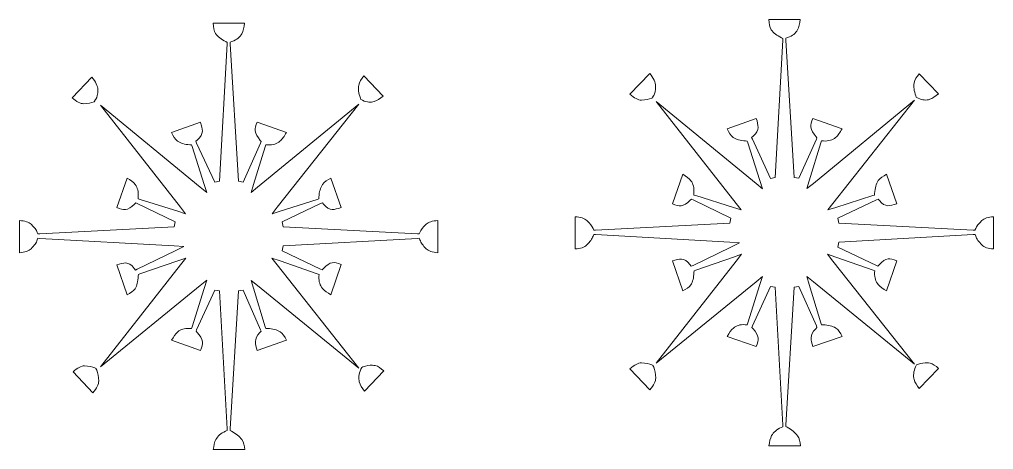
# Model space of a CAD drawing. Header units: centimetres. Extents: x -9.5 to 8.2, y 10.4 to 13.5.
# Drawn here: x -9.05 to -3.95, y 10.82 to 13.08 of the extents above; entities that cross this region are included whole.
import ezdxf

# ---------------------------------------------------------------- set-up
doc = ezdxf.new("R2010")
doc.units = ezdxf.units.CM
doc.header["$MEASUREMENT"] = 0
doc.layers.add('Layer 1', color=7, linetype='Continuous')

msp = doc.modelspace()

# ---------------------------------------------------------------- linework, layer by layer
at = {"layer": 'Layer 1', "color": 46, "lineweight": 5}
for points, knots in [([(-8.03176, 13.05649), (-8.03176, 13.05649), (-7.86804, 13.05649), (-7.86804, 13.05649), (-7.86804, 13.05649), (-7.8711, 13.03577), (-7.87398, 13.01601), (-7.8821, 13.00192), (-7.8821, 13.00192), (-7.89233, 12.98416), (-7.90718, 12.97098), (-7.93419, 12.9614), (-7.93419, 12.9614), (-7.93419, 12.9614), (-7.94329, 12.9581), (-7.94329, 12.9581), (-7.94329, 12.9581), (-7.94329, 12.9581), (-7.94329, 12.94817), (-7.94329, 12.94817), (-7.94329, 12.94817), (-7.94329, 12.94817), (-7.90029, 12.22884), (-7.90029, 12.22884), (-7.90029, 12.22884), (-7.90029, 12.22884), (-7.87548, 12.2247), (-7.87548, 12.2247), (-7.87548, 12.2247), (-7.87548, 12.2247), (-7.78371, 12.42893), (-7.78371, 12.42893), (-7.78371, 12.42893), (-7.78371, 12.42893), (-7.7804, 12.43637), (-7.7804, 12.43637), (-7.7804, 12.43637), (-7.7804, 12.43637), (-7.78536, 12.44216), (-7.78536, 12.44216), (-7.78536, 12.44216), (-7.80073, 12.46128), (-7.80953, 12.4769), (-7.81182, 12.49259), (-7.81182, 12.49259), (-7.81364, 12.50511), (-7.80839, 12.52114), (-7.8019, 12.53807), (-7.8019, 12.53807), (-7.8019, 12.53807), (-7.64894, 12.4835), (-7.64894, 12.4835), (-7.64894, 12.4835), (-7.65954, 12.46555), (-7.67015, 12.44818), (-7.68284, 12.43802), (-7.68284, 12.43802), (-7.69896, 12.42512), (-7.71778, 12.41875), (-7.7465, 12.41983), (-7.7465, 12.41983), (-7.7465, 12.41983), (-7.75725, 12.41983), (-7.75725, 12.41983), (-7.75725, 12.41983), (-7.75725, 12.41983), (-7.75973, 12.40991), (-7.75973, 12.40991), (-7.75973, 12.40991), (-7.75973, 12.40991), (-7.82092, 12.21147), (-7.82092, 12.21147), (-7.82092, 12.21147), (-7.82092, 12.21147), (-7.83332, 12.17013), (-7.83332, 12.17013), (-7.83332, 12.17013), (-7.83332, 12.17013), (-7.79942, 12.19742), (-7.79942, 12.19742), (-7.79942, 12.19742), (-7.79942, 12.19742), (-7.26943, 12.63315), (-7.26943, 12.63315), (-7.26943, 12.63315), (-7.26943, 12.63315), (-7.69689, 12.09241), (-7.69689, 12.09241), (-7.69689, 12.09241), (-7.69689, 12.09241), (-7.72335, 12.05851), (-7.72335, 12.05851), (-7.72335, 12.05851), (-7.72335, 12.05851), (-7.68201, 12.07174), (-7.68201, 12.07174), (-7.68201, 12.07174), (-7.68201, 12.07174), (-7.48771, 12.13375), (-7.48771, 12.13375), (-7.48771, 12.13375), (-7.48771, 12.13375), (-7.47861, 12.13623), (-7.47861, 12.13623), (-7.47861, 12.13623), (-7.47861, 12.13623), (-7.47861, 12.14533), (-7.47861, 12.14533), (-7.47861, 12.14533), (-7.47665, 12.1734), (-7.4707, 12.19488), (-7.45959, 12.2123), (-7.45959, 12.2123), (-7.45083, 12.22604), (-7.434, 12.23581), (-7.41577, 12.24537), (-7.41577, 12.24537), (-7.41577, 12.24537), (-7.36285, 12.09076), (-7.36285, 12.09076), (-7.36285, 12.09076), (-7.38009, 12.08546), (-7.39702, 12.07998), (-7.40916, 12.08084), (-7.40916, 12.08084), (-7.42475, 12.08194), (-7.43748, 12.08845), (-7.45381, 12.10812), (-7.45381, 12.10812), (-7.45381, 12.10812), (-7.46042, 12.11556), (-7.46042, 12.11556), (-7.46042, 12.11556), (-7.46042, 12.11556), (-7.46952, 12.11143), (-7.46952, 12.11143), (-7.46952, 12.11143), (-7.46952, 12.11143), (-7.67043, 12.01552), (-7.67043, 12.01552), (-7.67043, 12.01552), (-7.67043, 12.01552), (-7.66547, 11.98989), (-7.66547, 11.98989), (-7.66547, 11.98989), (-7.66547, 11.98989), (-6.96267, 11.95268), (-6.96267, 11.95268), (-6.96267, 11.95268), (-6.96267, 11.95268), (-6.95358, 11.95268), (-6.95358, 11.95268), (-6.95358, 11.95268), (-6.95358, 11.95268), (-6.94944, 11.96095), (-6.94944, 11.96095), (-6.94944, 11.96095), (-6.94439, 11.97295), (-6.93367, 11.98735), (-6.9172, 12.00312), (-6.9172, 12.00312), (-6.90548, 12.01435), (-6.88442, 12.02108), (-6.85601, 12.02296), (-6.85601, 12.02296), (-6.85601, 12.02296), (-6.85601, 11.85429), (-6.85601, 11.85429), (-6.85601, 11.85429), (-6.88432, 11.85628), (-6.90543, 11.86292), (-6.9172, 11.87496), (-6.9172, 11.87496), (-6.93358, 11.89156), (-6.94423, 11.90707), (-6.94944, 11.92126), (-6.94944, 11.92126), (-6.94944, 11.92126), (-6.95275, 11.93035), (-6.95275, 11.93035), (-6.95275, 11.93035), (-6.95275, 11.93035), (-6.96267, 11.92953), (-6.96267, 11.92953), (-6.96267, 11.92953), (-6.96267, 11.92953), (-7.66547, 11.88984), (-7.66547, 11.88984), (-7.66547, 11.88984), (-7.66547, 11.88984), (-7.67043, 11.86421), (-7.67043, 11.86421), (-7.67043, 11.86421), (-7.67043, 11.86421), (-7.46952, 11.7683), (-7.46952, 11.7683), (-7.46952, 11.7683), (-7.46952, 11.7683), (-7.46125, 11.76416), (-7.46125, 11.76416), (-7.46125, 11.76416), (-7.46125, 11.76416), (-7.45463, 11.7716), (-7.45463, 11.7716), (-7.45463, 11.7716), (-7.43717, 11.79047), (-7.42304, 11.79936), (-7.40833, 11.8022), (-7.40833, 11.8022), (-7.3966, 11.80446), (-7.38048, 11.79904), (-7.36285, 11.79228), (-7.36285, 11.79228), (-7.36285, 11.79228), (-7.41577, 11.63435), (-7.41577, 11.63435), (-7.41577, 11.63435), (-7.43309, 11.64483), (-7.44975, 11.65503), (-7.45959, 11.66743), (-7.45959, 11.66743), (-7.47229, 11.6834), (-7.47977, 11.70195), (-7.47861, 11.73026), (-7.47861, 11.73026), (-7.47861, 11.73026), (-7.47778, 11.74019), (-7.47778, 11.74019), (-7.47778, 11.74019), (-7.47778, 11.74019), (-7.48688, 11.74349), (-7.48688, 11.74349), (-7.48688, 11.74349), (-7.48688, 11.74349), (-7.68201, 11.81129), (-7.68201, 11.81129), (-7.68201, 11.81129), (-7.68201, 11.81129), (-7.72501, 11.82618), (-7.72501, 11.82618), (-7.72501, 11.82618), (-7.72501, 11.82618), (-7.69689, 11.79062), (-7.69689, 11.79062), (-7.69689, 11.79062), (-7.69689, 11.79062), (-7.26943, 11.24988), (-7.26943, 11.24988), (-7.26943, 11.24988), (-7.26943, 11.24988), (-7.79942, 11.68231), (-7.79942, 11.68231), (-7.79942, 11.68231), (-7.79942, 11.68231), (-7.83332, 11.70959), (-7.83332, 11.70959), (-7.83332, 11.70959), (-7.83332, 11.70959), (-7.82092, 11.66825), (-7.82092, 11.66825), (-7.82092, 11.66825), (-7.82092, 11.66825), (-7.75973, 11.46651), (-7.75973, 11.46651), (-7.75973, 11.46651), (-7.75973, 11.46651), (-7.75725, 11.45741), (-7.75725, 11.45741), (-7.75725, 11.45741), (-7.75725, 11.45741), (-7.74816, 11.45741), (-7.74816, 11.45741), (-7.74816, 11.45741), (-7.72015, 11.4558), (-7.69808, 11.45074), (-7.68118, 11.44005), (-7.68118, 11.44005), (-7.66778, 11.43157), (-7.6582, 11.41458), (-7.64894, 11.39623), (-7.64894, 11.39623), (-7.64894, 11.39623), (-7.8019, 11.34248), (-7.8019, 11.34248), (-7.8019, 11.34248), (-7.80682, 11.35944), (-7.81149, 11.37638), (-7.811, 11.38879), (-7.811, 11.38879), (-7.81035, 11.40499), (-7.80508, 11.41864), (-7.78702, 11.43591), (-7.78702, 11.43591), (-7.78702, 11.43591), (-7.7804, 11.44253), (-7.7804, 11.44253), (-7.7804, 11.44253), (-7.7804, 11.44253), (-7.78371, 11.4508), (-7.78371, 11.4508), (-7.78371, 11.4508), (-7.78371, 11.4508), (-7.87548, 11.65833), (-7.87548, 11.65833), (-7.87548, 11.65833), (-7.87548, 11.65833), (-7.90029, 11.6542), (-7.90029, 11.6542), (-7.90029, 11.6542), (-7.90029, 11.6542), (-7.94329, 10.93155), (-7.94329, 10.93155), (-7.94329, 10.93155), (-7.94329, 10.93155), (-7.94329, 10.92328), (-7.94329, 10.92328), (-7.94329, 10.92328), (-7.94329, 10.92328), (-7.93667, 10.91998), (-7.93667, 10.91998), (-7.93667, 10.91998), (-7.91267, 10.90629), (-7.8942, 10.89196), (-7.8821, 10.87533), (-7.8821, 10.87533), (-7.87232, 10.86188), (-7.86884, 10.84379), (-7.86722, 10.82324), (-7.86722, 10.82324), (-7.86722, 10.82324), (-8.03176, 10.82324), (-8.03176, 10.82324), (-8.03176, 10.82324), (-8.02873, 10.84322), (-8.02563, 10.86225), (-8.0177, 10.87616), (-8.0177, 10.87616), (-8.00765, 10.89378), (-7.99275, 10.90788), (-7.96726, 10.91915), (-7.96726, 10.91915), (-7.96726, 10.91915), (-7.959, 10.92246), (-7.959, 10.92246), (-7.959, 10.92246), (-7.959, 10.92246), (-7.959, 10.93155), (-7.959, 10.93155), (-7.959, 10.93155), (-7.959, 10.93155), (-7.99868, 11.6542), (-7.99868, 11.6542), (-7.99868, 11.6542), (-7.99868, 11.6542), (-8.02431, 11.65833), (-8.02431, 11.65833), (-8.02431, 11.65833), (-8.02431, 11.65833), (-8.11857, 11.4508), (-8.11857, 11.4508), (-8.11857, 11.4508), (-8.11857, 11.4508), (-8.12188, 11.44336), (-8.12188, 11.44336), (-8.12188, 11.44336), (-8.12188, 11.44336), (-8.11609, 11.43674), (-8.11609, 11.43674), (-8.11609, 11.43674), (-8.0987, 11.41834), (-8.09036, 11.4033), (-8.08798, 11.38796), (-8.08798, 11.38796), (-8.08611, 11.3759), (-8.09158, 11.35982), (-8.0979, 11.34248), (-8.0979, 11.34248), (-8.0979, 11.34248), (-8.25004, 11.39623), (-8.25004, 11.39623), (-8.25004, 11.39623), (-8.23981, 11.41364), (-8.22985, 11.43048), (-8.21779, 11.44005), (-8.21779, 11.44005), (-8.20233, 11.45232), (-8.18409, 11.45892), (-8.15578, 11.45741), (-8.15578, 11.45741), (-8.15578, 11.45741), (-8.14586, 11.45659), (-8.14586, 11.45659), (-8.14586, 11.45659), (-8.14586, 11.45659), (-8.14255, 11.46651), (-8.14255, 11.46651), (-8.14255, 11.46651), (-8.14255, 11.46651), (-8.07889, 11.66743), (-8.07889, 11.66743), (-8.07889, 11.66743), (-8.07889, 11.66743), (-8.06483, 11.71042), (-8.06483, 11.71042), (-8.06483, 11.71042), (-8.06483, 11.71042), (-8.09956, 11.68231), (-8.09956, 11.68231), (-8.09956, 11.68231), (-8.09956, 11.68231), (-8.62293, 11.25567), (-8.62293, 11.25567), (-8.62293, 11.25567), (-8.62293, 11.25567), (-8.20291, 11.79062), (-8.20291, 11.79062), (-8.20291, 11.79062), (-8.20291, 11.79062), (-8.1748, 11.82618), (-8.1748, 11.82618), (-8.1748, 11.82618), (-8.1748, 11.82618), (-8.21696, 11.81129), (-8.21696, 11.81129), (-8.21696, 11.81129), (-8.21696, 11.81129), (-8.4154, 11.74349), (-8.4154, 11.74349), (-8.4154, 11.74349), (-8.4154, 11.74349), (-8.42367, 11.74019), (-8.42367, 11.74019), (-8.42367, 11.74019), (-8.42367, 11.74019), (-8.4245, 11.73109), (-8.4245, 11.73109), (-8.4245, 11.73109), (-8.42607, 11.70341), (-8.43055, 11.6825), (-8.44103, 11.66577), (-8.44103, 11.66577), (-8.44923, 11.6527), (-8.46558, 11.64357), (-8.4832, 11.63435), (-8.4832, 11.63435), (-8.4832, 11.63435), (-8.53694, 11.79145), (-8.53694, 11.79145), (-8.53694, 11.79145), (-8.5194, 11.79622), (-8.50225, 11.8016), (-8.48982, 11.80054), (-8.48982, 11.80054), (-8.47389, 11.7992), (-8.46115, 11.79276), (-8.446, 11.77243), (-8.446, 11.77243), (-8.446, 11.77243), (-8.43938, 11.76334), (-8.43938, 11.76334), (-8.43938, 11.76334), (-8.43938, 11.76334), (-8.42946, 11.7683), (-8.42946, 11.7683), (-8.42946, 11.7683), (-8.42946, 11.7683), (-8.23185, 11.86421), (-8.23185, 11.86421), (-8.23185, 11.86421), (-8.23185, 11.86421), (-8.18554, 11.88653), (-8.18554, 11.88653), (-8.18554, 11.88653), (-8.18554, 11.88653), (-8.23681, 11.88984), (-8.23681, 11.88984), (-8.23681, 11.88984), (-8.23681, 11.88984), (-8.93961, 11.92953), (-8.93961, 11.92953), (-8.93961, 11.92953), (-8.93961, 11.92953), (-8.94953, 11.93035), (-8.94953, 11.93035), (-8.94953, 11.93035), (-8.94953, 11.93035), (-8.95284, 11.92126), (-8.95284, 11.92126), (-8.95284, 11.92126), (-8.95803, 11.90711), (-8.96877, 11.89159), (-8.98508, 11.87496), (-8.98508, 11.87496), (-8.9969, 11.86294), (-9.01813, 11.85631), (-9.04627, 11.85429), (-9.04627, 11.85429), (-9.04627, 11.85429), (-9.04627, 12.02296), (-9.04627, 12.02296), (-9.04627, 12.02296), (-9.01786, 12.02105), (-8.99682, 12.01435), (-8.98508, 12.00312), (-8.98508, 12.00312), (-8.96869, 11.98733), (-8.95787, 11.97288), (-8.95284, 11.96095), (-8.95284, 11.96095), (-8.95284, 11.96095), (-8.94953, 11.95268), (-8.94953, 11.95268), (-8.94953, 11.95268), (-8.94953, 11.95268), (-8.93961, 11.95268), (-8.93961, 11.95268), (-8.93961, 11.95268), (-8.93961, 11.95268), (-8.23681, 11.98989), (-8.23681, 11.98989), (-8.23681, 11.98989), (-8.23681, 11.98989), (-8.23185, 12.01552), (-8.23185, 12.01552), (-8.23185, 12.01552), (-8.23185, 12.01552), (-8.42946, 12.11143), (-8.42946, 12.11143), (-8.42946, 12.11143), (-8.42946, 12.11143), (-8.43772, 12.11556), (-8.43772, 12.11556), (-8.43772, 12.11556), (-8.43772, 12.11556), (-8.44434, 12.10895), (-8.44434, 12.10895), (-8.44434, 12.10895), (-8.46234, 12.09129), (-8.47666, 12.08241), (-8.49147, 12.08001), (-8.49147, 12.08001), (-8.50329, 12.07809), (-8.51947, 12.0841), (-8.53694, 12.09076), (-8.53694, 12.09076), (-8.53694, 12.09076), (-8.4832, 12.24537), (-8.4832, 12.24537), (-8.4832, 12.24537), (-8.46619, 12.23466), (-8.4494, 12.22406), (-8.44021, 12.21147), (-8.44021, 12.21147), (-8.42824, 12.19509), (-8.42295, 12.17591), (-8.4245, 12.14698), (-8.4245, 12.14698), (-8.4245, 12.14698), (-8.4245, 12.13623), (-8.4245, 12.13623), (-8.4245, 12.13623), (-8.4245, 12.13623), (-8.41457, 12.13375), (-8.41457, 12.13375), (-8.41457, 12.13375), (-8.41457, 12.13375), (-8.21696, 12.07174), (-8.21696, 12.07174), (-8.21696, 12.07174), (-8.21696, 12.07174), (-8.17645, 12.05851), (-8.17645, 12.05851), (-8.17645, 12.05851), (-8.17645, 12.05851), (-8.20291, 12.09241), (-8.20291, 12.09241), (-8.20291, 12.09241), (-8.20291, 12.09241), (-8.62293, 12.62737), (-8.62293, 12.62737), (-8.62293, 12.62737), (-8.62293, 12.62737), (-8.09956, 12.19742), (-8.09956, 12.19742), (-8.09956, 12.19742), (-8.09956, 12.19742), (-8.06483, 12.16931), (-8.06483, 12.16931), (-8.06483, 12.16931), (-8.06483, 12.16931), (-8.07889, 12.2123), (-8.07889, 12.2123), (-8.07889, 12.2123), (-8.07889, 12.2123), (-8.14255, 12.41074), (-8.14255, 12.41074), (-8.14255, 12.41074), (-8.14255, 12.41074), (-8.14503, 12.41901), (-8.14503, 12.41901), (-8.14503, 12.41901), (-8.14503, 12.41901), (-8.15413, 12.41983), (-8.15413, 12.41983), (-8.15413, 12.41983), (-8.18166, 12.42187), (-8.2022, 12.42744), (-8.21862, 12.43885), (-8.21862, 12.43885), (-8.23164, 12.4479), (-8.241, 12.4651), (-8.25004, 12.4835), (-8.25004, 12.4835), (-8.25004, 12.4835), (-8.0979, 12.53807), (-8.0979, 12.53807), (-8.0979, 12.53807), (-8.09269, 12.52056), (-8.08798, 12.50352), (-8.08881, 12.49094), (-8.08881, 12.49094), (-8.08986, 12.47483), (-8.09584, 12.4613), (-8.11527, 12.44464), (-8.11527, 12.44464), (-8.11527, 12.44464), (-8.12271, 12.43802), (-8.12271, 12.43802), (-8.12271, 12.43802), (-8.12271, 12.43802), (-8.11857, 12.42893), (-8.11857, 12.42893), (-8.11857, 12.42893), (-8.11857, 12.42893), (-8.02431, 12.22388), (-8.02431, 12.22388), (-8.02431, 12.22388), (-8.02431, 12.22388), (-7.99868, 12.22884), (-7.99868, 12.22884), (-7.99868, 12.22884), (-7.99868, 12.22884), (-7.959, 12.94817), (-7.959, 12.94817), (-7.959, 12.94817), (-7.959, 12.94817), (-7.959, 12.95644), (-7.959, 12.95644), (-7.959, 12.95644), (-7.959, 12.95644), (-7.96644, 12.96058), (-7.96644, 12.96058), (-7.96644, 12.96058), (-7.99112, 12.97276), (-8.00832, 12.98599), (-8.01935, 13.00274), (-8.01935, 13.00274), (-8.0283, 13.01634), (-8.03046, 13.03545), (-8.03176, 13.05649)], [0, 0, 0, 0, 0.0060241, 0.0060241, 0.0060241, 0.0060241, 0.0120482, 0.0120482, 0.0120482, 0.0120482, 0.0180723, 0.0180723, 0.0180723, 0.0180723, 0.0240964, 0.0240964, 0.0240964, 0.0240964, 0.0301205, 0.0301205, 0.0301205, 0.0301205, 0.0361446, 0.0361446, 0.0361446, 0.0361446, 0.0421687, 0.0421687, 0.0421687, 0.0421687, 0.0481928, 0.0481928, 0.0481928, 0.0481928, 0.0542169, 0.0542169, 0.0542169, 0.0542169, 0.060241, 0.060241, 0.060241, 0.060241, 0.0662651, 0.0662651, 0.0662651, 0.0662651, 0.0722892, 0.0722892, 0.0722892, 0.0722892, 0.0783133, 0.0783133, 0.0783133, 0.0783133, 0.0843373, 0.0843373, 0.0843373, 0.0843373, 0.0903614, 0.0903614, 0.0903614, 0.0903614, 0.0963855, 0.0963855, 0.0963855, 0.0963855, 0.1024096, 0.1024096, 0.1024096, 0.1024096, 0.1084337, 0.1084337, 0.1084337, 0.1084337, 0.1144578, 0.1144578, 0.1144578, 0.1144578, 0.1204819, 0.1204819, 0.1204819, 0.1204819, 0.126506, 0.126506, 0.126506, 0.126506, 0.1325301, 0.1325301, 0.1325301, 0.1325301, 0.1385542, 0.1385542, 0.1385542, 0.1385542, 0.1445783, 0.1445783, 0.1445783, 0.1445783, 0.1506024, 0.1506024, 0.1506024, 0.1506024, 0.1566265, 0.1566265, 0.1566265, 0.1566265, 0.1626506, 0.1626506, 0.1626506, 0.1626506, 0.1686747, 0.1686747, 0.1686747, 0.1686747, 0.1746988, 0.1746988, 0.1746988, 0.1746988, 0.1807229, 0.1807229, 0.1807229, 0.1807229, 0.186747, 0.186747, 0.186747, 0.186747, 0.1927711, 0.1927711, 0.1927711, 0.1927711, 0.1987952, 0.1987952, 0.1987952, 0.1987952, 0.2048193, 0.2048193, 0.2048193, 0.2048193, 0.2108434, 0.2108434, 0.2108434, 0.2108434, 0.2168675, 0.2168675, 0.2168675, 0.2168675, 0.2228916, 0.2228916, 0.2228916, 0.2228916, 0.2289157, 0.2289157, 0.2289157, 0.2289157, 0.2349398, 0.2349398, 0.2349398, 0.2349398, 0.2409639, 0.2409639, 0.2409639, 0.2409639, 0.246988, 0.246988, 0.246988, 0.246988, 0.253012, 0.253012, 0.253012, 0.253012, 0.2590361, 0.2590361, 0.2590361, 0.2590361, 0.2650602, 0.2650602, 0.2650602, 0.2650602, 0.2710843, 0.2710843, 0.2710843, 0.2710843, 0.2771084, 0.2771084, 0.2771084, 0.2771084, 0.2831325, 0.2831325, 0.2831325, 0.2831325, 0.2891566, 0.2891566, 0.2891566, 0.2891566, 0.2951807, 0.2951807, 0.2951807, 0.2951807, 0.3012048, 0.3012048, 0.3012048, 0.3012048, 0.3072289, 0.3072289, 0.3072289, 0.3072289, 0.313253, 0.313253, 0.313253, 0.313253, 0.3192771, 0.3192771, 0.3192771, 0.3192771, 0.3253012, 0.3253012, 0.3253012, 0.3253012, 0.3313253, 0.3313253, 0.3313253, 0.3313253, 0.3373494, 0.3373494, 0.3373494, 0.3373494, 0.3433735, 0.3433735, 0.3433735, 0.3433735, 0.3493976, 0.3493976, 0.3493976, 0.3493976, 0.3554217, 0.3554217, 0.3554217, 0.3554217, 0.3614458, 0.3614458, 0.3614458, 0.3614458, 0.3674699, 0.3674699, 0.3674699, 0.3674699, 0.373494, 0.373494, 0.373494, 0.373494, 0.3795181, 0.3795181, 0.3795181, 0.3795181, 0.3855422, 0.3855422, 0.3855422, 0.3855422, 0.3915663, 0.3915663, 0.3915663, 0.3915663, 0.3975904, 0.3975904, 0.3975904, 0.3975904, 0.4036145, 0.4036145, 0.4036145, 0.4036145, 0.4096386, 0.4096386, 0.4096386, 0.4096386, 0.4156627, 0.4156627, 0.4156627, 0.4156627, 0.4216867, 0.4216867, 0.4216867, 0.4216867, 0.4277108, 0.4277108, 0.4277108, 0.4277108, 0.4337349, 0.4337349, 0.4337349, 0.4337349, 0.439759, 0.439759, 0.439759, 0.439759, 0.4457831, 0.4457831, 0.4457831, 0.4457831, 0.4518072, 0.4518072, 0.4518072, 0.4518072, 0.4578313, 0.4578313, 0.4578313, 0.4578313, 0.4638554, 0.4638554, 0.4638554, 0.4638554, 0.4698795, 0.4698795, 0.4698795, 0.4698795, 0.4759036, 0.4759036, 0.4759036, 0.4759036, 0.4819277, 0.4819277, 0.4819277, 0.4819277, 0.4879518, 0.4879518, 0.4879518, 0.4879518, 0.4939759, 0.4939759, 0.4939759, 0.4939759, 0.5, 0.5, 0.5, 0.5, 0.5060241, 0.5060241, 0.5060241, 0.5060241, 0.5120482, 0.5120482, 0.5120482, 0.5120482, 0.5180723, 0.5180723, 0.5180723, 0.5180723, 0.5240964, 0.5240964, 0.5240964, 0.5240964, 0.5301205, 0.5301205, 0.5301205, 0.5301205, 0.5361446, 0.5361446, 0.5361446, 0.5361446, 0.5421687, 0.5421687, 0.5421687, 0.5421687, 0.5481928, 0.5481928, 0.5481928, 0.5481928, 0.5542169, 0.5542169, 0.5542169, 0.5542169, 0.560241, 0.560241, 0.560241, 0.560241, 0.5662651, 0.5662651, 0.5662651, 0.5662651, 0.5722892, 0.5722892, 0.5722892, 0.5722892, 0.5783133, 0.5783133, 0.5783133, 0.5783133, 0.5843373, 0.5843373, 0.5843373, 0.5843373, 0.5903614, 0.5903614, 0.5903614, 0.5903614, 0.5963855, 0.5963855, 0.5963855, 0.5963855, 0.6024096, 0.6024096, 0.6024096, 0.6024096, 0.6084337, 0.6084337, 0.6084337, 0.6084337, 0.6144578, 0.6144578, 0.6144578, 0.6144578, 0.6204819, 0.6204819, 0.6204819, 0.6204819, 0.626506, 0.626506, 0.626506, 0.626506, 0.6325301, 0.6325301, 0.6325301, 0.6325301, 0.6385542, 0.6385542, 0.6385542, 0.6385542, 0.6445783, 0.6445783, 0.6445783, 0.6445783, 0.6506024, 0.6506024, 0.6506024, 0.6506024, 0.6566265, 0.6566265, 0.6566265, 0.6566265, 0.6626506, 0.6626506, 0.6626506, 0.6626506, 0.6686747, 0.6686747, 0.6686747, 0.6686747, 0.6746988, 0.6746988, 0.6746988, 0.6746988, 0.6807229, 0.6807229, 0.6807229, 0.6807229, 0.686747, 0.686747, 0.686747, 0.686747, 0.6927711, 0.6927711, 0.6927711, 0.6927711, 0.6987952, 0.6987952, 0.6987952, 0.6987952, 0.7048193, 0.7048193, 0.7048193, 0.7048193, 0.7108434, 0.7108434, 0.7108434, 0.7108434, 0.7168675, 0.7168675, 0.7168675, 0.7168675, 0.7228916, 0.7228916, 0.7228916, 0.7228916, 0.7289157, 0.7289157, 0.7289157, 0.7289157, 0.7349398, 0.7349398, 0.7349398, 0.7349398, 0.7409639, 0.7409639, 0.7409639, 0.7409639, 0.746988, 0.746988, 0.746988, 0.746988, 0.753012, 0.753012, 0.753012, 0.753012, 0.7590361, 0.7590361, 0.7590361, 0.7590361, 0.7650602, 0.7650602, 0.7650602, 0.7650602, 0.7710843, 0.7710843, 0.7710843, 0.7710843, 0.7771084, 0.7771084, 0.7771084, 0.7771084, 0.7831325, 0.7831325, 0.7831325, 0.7831325, 0.7891566, 0.7891566, 0.7891566, 0.7891566, 0.7951807, 0.7951807, 0.7951807, 0.7951807, 0.8012048, 0.8012048, 0.8012048, 0.8012048, 0.8072289, 0.8072289, 0.8072289, 0.8072289, 0.813253, 0.813253, 0.813253, 0.813253, 0.8192771, 0.8192771, 0.8192771, 0.8192771, 0.8253012, 0.8253012, 0.8253012, 0.8253012, 0.8313253, 0.8313253, 0.8313253, 0.8313253, 0.8373494, 0.8373494, 0.8373494, 0.8373494, 0.8433735, 0.8433735, 0.8433735, 0.8433735, 0.8493976, 0.8493976, 0.8493976, 0.8493976, 0.8554217, 0.8554217, 0.8554217, 0.8554217, 0.8614458, 0.8614458, 0.8614458, 0.8614458, 0.8674699, 0.8674699, 0.8674699, 0.8674699, 0.873494, 0.873494, 0.873494, 0.873494, 0.8795181, 0.8795181, 0.8795181, 0.8795181, 0.8855422, 0.8855422, 0.8855422, 0.8855422, 0.8915663, 0.8915663, 0.8915663, 0.8915663, 0.8975904, 0.8975904, 0.8975904, 0.8975904, 0.9036145, 0.9036145, 0.9036145, 0.9036145, 0.9096386, 0.9096386, 0.9096386, 0.9096386, 0.9156627, 0.9156627, 0.9156627, 0.9156627, 0.9216867, 0.9216867, 0.9216867, 0.9216867, 0.9277108, 0.9277108, 0.9277108, 0.9277108, 0.9337349, 0.9337349, 0.9337349, 0.9337349, 0.939759, 0.939759, 0.939759, 0.939759, 0.9457831, 0.9457831, 0.9457831, 0.9457831, 0.9518072, 0.9518072, 0.9518072, 0.9518072, 0.9578313, 0.9578313, 0.9578313, 0.9578313, 0.9638554, 0.9638554, 0.9638554, 0.9638554, 0.9698795, 0.9698795, 0.9698795, 0.9698795, 0.9759036, 0.9759036, 0.9759036, 0.9759036, 0.9819277, 0.9819277, 0.9819277, 0.9819277, 0.9879518, 0.9879518, 0.9879518, 0.9879518, 1, 1, 1, 1]), ([(-5.12217, 13.07633), (-5.12217, 13.07633), (-4.95845, 13.07633), (-4.95845, 13.07633), (-4.95845, 13.07633), (-4.96151, 13.05562), (-4.96439, 13.03586), (-4.97251, 13.02176), (-4.97251, 13.02176), (-4.98274, 13.004), (-4.99759, 12.99082), (-5.0246, 12.98125), (-5.0246, 12.98125), (-5.0246, 12.98125), (-5.0337, 12.97794), (-5.0337, 12.97794), (-5.0337, 12.97794), (-5.0337, 12.97794), (-5.0337, 12.96802), (-5.0337, 12.96802), (-5.0337, 12.96802), (-5.0337, 12.96802), (-4.9907, 12.24868), (-4.9907, 12.24868), (-4.9907, 12.24868), (-4.9907, 12.24868), (-4.9659, 12.24455), (-4.9659, 12.24455), (-4.9659, 12.24455), (-4.9659, 12.24455), (-4.87412, 12.44877), (-4.87412, 12.44877), (-4.87412, 12.44877), (-4.87412, 12.44877), (-4.87081, 12.45621), (-4.87081, 12.45621), (-4.87081, 12.45621), (-4.87081, 12.45621), (-4.87577, 12.462), (-4.87577, 12.462), (-4.87577, 12.462), (-4.89114, 12.48113), (-4.89994, 12.49674), (-4.90223, 12.51244), (-4.90223, 12.51244), (-4.90406, 12.52495), (-4.89881, 12.54099), (-4.89231, 12.55791), (-4.89231, 12.55791), (-4.89231, 12.55791), (-4.73935, 12.50334), (-4.73935, 12.50334), (-4.73935, 12.50334), (-4.74995, 12.48539), (-4.76056, 12.46802), (-4.77325, 12.45787), (-4.77325, 12.45787), (-4.78937, 12.44496), (-4.80819, 12.43859), (-4.83691, 12.43968), (-4.83691, 12.43968), (-4.83691, 12.43968), (-4.84766, 12.43968), (-4.84766, 12.43968), (-4.84766, 12.43968), (-4.84766, 12.43968), (-4.85014, 12.42976), (-4.85014, 12.42976), (-4.85014, 12.42976), (-4.85014, 12.42976), (-4.91133, 12.23132), (-4.91133, 12.23132), (-4.91133, 12.23132), (-4.91133, 12.23132), (-4.92373, 12.18998), (-4.92373, 12.18998), (-4.92373, 12.18998), (-4.92373, 12.18998), (-4.88983, 12.21726), (-4.88983, 12.21726), (-4.88983, 12.21726), (-4.88983, 12.21726), (-4.35983, 12.653), (-4.35983, 12.653), (-4.35983, 12.653), (-4.35983, 12.653), (-4.7873, 12.11226), (-4.7873, 12.11226), (-4.7873, 12.11226), (-4.7873, 12.11226), (-4.81376, 12.07836), (-4.81376, 12.07836), (-4.81376, 12.07836), (-4.81376, 12.07836), (-4.77242, 12.09159), (-4.77242, 12.09159), (-4.77242, 12.09159), (-4.77242, 12.09159), (-4.57812, 12.1536), (-4.57812, 12.1536), (-4.57812, 12.1536), (-4.57812, 12.1536), (-4.56902, 12.15608), (-4.56902, 12.15608), (-4.56902, 12.15608), (-4.56902, 12.15608), (-4.56902, 12.16517), (-4.56902, 12.16517), (-4.56902, 12.16517), (-4.56707, 12.19325), (-4.56112, 12.21473), (-4.55001, 12.23215), (-4.55001, 12.23215), (-4.54125, 12.24588), (-4.5244, 12.25565), (-4.50618, 12.26522), (-4.50618, 12.26522), (-4.50618, 12.26522), (-4.45327, 12.1106), (-4.45327, 12.1106), (-4.45327, 12.1106), (-4.4705, 12.10531), (-4.48743, 12.09982), (-4.49957, 12.10068), (-4.49957, 12.10068), (-4.51516, 12.10179), (-4.52789, 12.1083), (-4.54422, 12.12797), (-4.54422, 12.12797), (-4.54422, 12.12797), (-4.55083, 12.13541), (-4.55083, 12.13541), (-4.55083, 12.13541), (-4.55083, 12.13541), (-4.55993, 12.13127), (-4.55993, 12.13127), (-4.55993, 12.13127), (-4.55993, 12.13127), (-4.76084, 12.03536), (-4.76084, 12.03536), (-4.76084, 12.03536), (-4.76084, 12.03536), (-4.75588, 12.00973), (-4.75588, 12.00973), (-4.75588, 12.00973), (-4.75588, 12.00973), (-4.05308, 11.97252), (-4.05308, 11.97252), (-4.05308, 11.97252), (-4.05308, 11.97252), (-4.04399, 11.97252), (-4.04399, 11.97252), (-4.04399, 11.97252), (-4.04399, 11.97252), (-4.03985, 11.98079), (-4.03985, 11.98079), (-4.03985, 11.98079), (-4.0348, 11.99279), (-4.02408, 12.00719), (-4.00761, 12.02296), (-4.00761, 12.02296), (-3.99589, 12.03419), (-3.97484, 12.04092), (-3.94642, 12.0428), (-3.94642, 12.0428), (-3.94642, 12.0428), (-3.94642, 11.87413), (-3.94642, 11.87413), (-3.94642, 11.87413), (-3.97474, 11.87612), (-3.99584, 11.88276), (-4.00761, 11.8948), (-4.00761, 11.8948), (-4.02399, 11.91141), (-4.03464, 11.92691), (-4.03985, 11.9411), (-4.03985, 11.9411), (-4.03985, 11.9411), (-4.04316, 11.9502), (-4.04316, 11.9502), (-4.04316, 11.9502), (-4.04316, 11.9502), (-4.05308, 11.94937), (-4.05308, 11.94937), (-4.05308, 11.94937), (-4.05308, 11.94937), (-4.75588, 11.90968), (-4.75588, 11.90968), (-4.75588, 11.90968), (-4.75588, 11.90968), (-4.76084, 11.88405), (-4.76084, 11.88405), (-4.76084, 11.88405), (-4.76084, 11.88405), (-4.55993, 11.78814), (-4.55993, 11.78814), (-4.55993, 11.78814), (-4.55993, 11.78814), (-4.55166, 11.78401), (-4.55166, 11.78401), (-4.55166, 11.78401), (-4.55166, 11.78401), (-4.54504, 11.79145), (-4.54504, 11.79145), (-4.54504, 11.79145), (-4.52758, 11.81031), (-4.51345, 11.8192), (-4.49874, 11.82204), (-4.49874, 11.82204), (-4.48702, 11.8243), (-4.47089, 11.81889), (-4.45327, 11.81212), (-4.45327, 11.81212), (-4.45327, 11.81212), (-4.50618, 11.6542), (-4.50618, 11.6542), (-4.50618, 11.6542), (-4.5235, 11.66467), (-4.54016, 11.67487), (-4.55001, 11.68727), (-4.55001, 11.68727), (-4.5627, 11.70325), (-4.57018, 11.72179), (-4.56902, 11.75011), (-4.56902, 11.75011), (-4.56902, 11.75011), (-4.56819, 11.76003), (-4.56819, 11.76003), (-4.56819, 11.76003), (-4.56819, 11.76003), (-4.57729, 11.76334), (-4.57729, 11.76334), (-4.57729, 11.76334), (-4.57729, 11.76334), (-4.77242, 11.83114), (-4.77242, 11.83114), (-4.77242, 11.83114), (-4.77242, 11.83114), (-4.81541, 11.84602), (-4.81541, 11.84602), (-4.81541, 11.84602), (-4.81541, 11.84602), (-4.7873, 11.81047), (-4.7873, 11.81047), (-4.7873, 11.81047), (-4.7873, 11.81047), (-4.35983, 11.26972), (-4.35983, 11.26972), (-4.35983, 11.26972), (-4.35983, 11.26972), (-4.88983, 11.70215), (-4.88983, 11.70215), (-4.88983, 11.70215), (-4.88983, 11.70215), (-4.92373, 11.72944), (-4.92373, 11.72944), (-4.92373, 11.72944), (-4.92373, 11.72944), (-4.91133, 11.6881), (-4.91133, 11.6881), (-4.91133, 11.6881), (-4.91133, 11.6881), (-4.85014, 11.48635), (-4.85014, 11.48635), (-4.85014, 11.48635), (-4.85014, 11.48635), (-4.84766, 11.47726), (-4.84766, 11.47726), (-4.84766, 11.47726), (-4.84766, 11.47726), (-4.83857, 11.47726), (-4.83857, 11.47726), (-4.83857, 11.47726), (-4.81056, 11.47564), (-4.7885, 11.47059), (-4.77159, 11.45989), (-4.77159, 11.45989), (-4.75819, 11.45141), (-4.74861, 11.43443), (-4.73935, 11.41607), (-4.73935, 11.41607), (-4.73935, 11.41607), (-4.89231, 11.36233), (-4.89231, 11.36233), (-4.89231, 11.36233), (-4.89723, 11.37928), (-4.9019, 11.39622), (-4.9014, 11.40863), (-4.9014, 11.40863), (-4.90076, 11.42484), (-4.89549, 11.43849), (-4.87743, 11.45576), (-4.87743, 11.45576), (-4.87743, 11.45576), (-4.87081, 11.46237), (-4.87081, 11.46237), (-4.87081, 11.46237), (-4.87081, 11.46237), (-4.87412, 11.47064), (-4.87412, 11.47064), (-4.87412, 11.47064), (-4.87412, 11.47064), (-4.9659, 11.67817), (-4.9659, 11.67817), (-4.9659, 11.67817), (-4.9659, 11.67817), (-4.9907, 11.67404), (-4.9907, 11.67404), (-4.9907, 11.67404), (-4.9907, 11.67404), (-5.0337, 10.9514), (-5.0337, 10.9514), (-5.0337, 10.9514), (-5.0337, 10.9514), (-5.0337, 10.94313), (-5.0337, 10.94313), (-5.0337, 10.94313), (-5.0337, 10.94313), (-5.02708, 10.93982), (-5.02708, 10.93982), (-5.02708, 10.93982), (-5.00308, 10.92613), (-4.98461, 10.9118), (-4.97251, 10.89517), (-4.97251, 10.89517), (-4.96273, 10.88173), (-4.95925, 10.86364), (-4.95763, 10.84308), (-4.95763, 10.84308), (-4.95763, 10.84308), (-5.12217, 10.84308), (-5.12217, 10.84308), (-5.12217, 10.84308), (-5.11915, 10.86307), (-5.11603, 10.8821), (-5.10811, 10.896), (-5.10811, 10.896), (-5.09806, 10.91362), (-5.08317, 10.92773), (-5.05767, 10.93899), (-5.05767, 10.93899), (-5.05767, 10.93899), (-5.04941, 10.9423), (-5.04941, 10.9423), (-5.04941, 10.9423), (-5.04941, 10.9423), (-5.04941, 10.9514), (-5.04941, 10.9514), (-5.04941, 10.9514), (-5.04941, 10.9514), (-5.08909, 11.67404), (-5.08909, 11.67404), (-5.08909, 11.67404), (-5.08909, 11.67404), (-5.11472, 11.67817), (-5.11472, 11.67817), (-5.11472, 11.67817), (-5.11472, 11.67817), (-5.20898, 11.47064), (-5.20898, 11.47064), (-5.20898, 11.47064), (-5.20898, 11.47064), (-5.21229, 11.4632), (-5.21229, 11.4632), (-5.21229, 11.4632), (-5.21229, 11.4632), (-5.2065, 11.45659), (-5.2065, 11.45659), (-5.2065, 11.45659), (-5.18911, 11.43818), (-5.18077, 11.42314), (-5.17839, 11.4078), (-5.17839, 11.4078), (-5.17652, 11.39574), (-5.18199, 11.37966), (-5.18831, 11.36233), (-5.18831, 11.36233), (-5.18831, 11.36233), (-5.34045, 11.41607), (-5.34045, 11.41607), (-5.34045, 11.41607), (-5.33022, 11.43348), (-5.32026, 11.45032), (-5.3082, 11.45989), (-5.3082, 11.45989), (-5.29274, 11.47217), (-5.27451, 11.47876), (-5.24619, 11.47726), (-5.24619, 11.47726), (-5.24619, 11.47726), (-5.23627, 11.47643), (-5.23627, 11.47643), (-5.23627, 11.47643), (-5.23627, 11.47643), (-5.23296, 11.48635), (-5.23296, 11.48635), (-5.23296, 11.48635), (-5.23296, 11.48635), (-5.16929, 11.68727), (-5.16929, 11.68727), (-5.16929, 11.68727), (-5.16929, 11.68727), (-5.15524, 11.73026), (-5.15524, 11.73026), (-5.15524, 11.73026), (-5.15524, 11.73026), (-5.18996, 11.70215), (-5.18996, 11.70215), (-5.18996, 11.70215), (-5.18996, 11.70215), (-5.71334, 11.27551), (-5.71334, 11.27551), (-5.71334, 11.27551), (-5.71334, 11.27551), (-5.29332, 11.81047), (-5.29332, 11.81047), (-5.29332, 11.81047), (-5.29332, 11.81047), (-5.26521, 11.84602), (-5.26521, 11.84602), (-5.26521, 11.84602), (-5.26521, 11.84602), (-5.30738, 11.83114), (-5.30738, 11.83114), (-5.30738, 11.83114), (-5.30738, 11.83114), (-5.50581, 11.76334), (-5.50581, 11.76334), (-5.50581, 11.76334), (-5.50581, 11.76334), (-5.51408, 11.76003), (-5.51408, 11.76003), (-5.51408, 11.76003), (-5.51408, 11.76003), (-5.51491, 11.75093), (-5.51491, 11.75093), (-5.51491, 11.75093), (-5.51648, 11.72325), (-5.52096, 11.70234), (-5.53144, 11.68562), (-5.53144, 11.68562), (-5.53964, 11.67255), (-5.55599, 11.66342), (-5.57361, 11.6542), (-5.57361, 11.6542), (-5.57361, 11.6542), (-5.62735, 11.81129), (-5.62735, 11.81129), (-5.62735, 11.81129), (-5.60982, 11.81606), (-5.59267, 11.82144), (-5.58022, 11.82039), (-5.58022, 11.82039), (-5.5643, 11.81904), (-5.55156, 11.8126), (-5.5364, 11.79228), (-5.5364, 11.79228), (-5.5364, 11.79228), (-5.52979, 11.78318), (-5.52979, 11.78318), (-5.52979, 11.78318), (-5.52979, 11.78318), (-5.51987, 11.78814), (-5.51987, 11.78814), (-5.51987, 11.78814), (-5.51987, 11.78814), (-5.32226, 11.88405), (-5.32226, 11.88405), (-5.32226, 11.88405), (-5.32226, 11.88405), (-5.27595, 11.90638), (-5.27595, 11.90638), (-5.27595, 11.90638), (-5.27595, 11.90638), (-5.32722, 11.90968), (-5.32722, 11.90968), (-5.32722, 11.90968), (-5.32722, 11.90968), (-6.03002, 11.94937), (-6.03002, 11.94937), (-6.03002, 11.94937), (-6.03002, 11.94937), (-6.03994, 11.9502), (-6.03994, 11.9502), (-6.03994, 11.9502), (-6.03994, 11.9502), (-6.04325, 11.9411), (-6.04325, 11.9411), (-6.04325, 11.9411), (-6.04844, 11.92696), (-6.05918, 11.91144), (-6.07549, 11.8948), (-6.07549, 11.8948), (-6.08731, 11.88278), (-6.10854, 11.87615), (-6.13668, 11.87413), (-6.13668, 11.87413), (-6.13668, 11.87413), (-6.13668, 12.0428), (-6.13668, 12.0428), (-6.13668, 12.0428), (-6.10826, 12.04089), (-6.08723, 12.03419), (-6.07549, 12.02296), (-6.07549, 12.02296), (-6.0591, 12.00717), (-6.04829, 11.99272), (-6.04325, 11.98079), (-6.04325, 11.98079), (-6.04325, 11.98079), (-6.03994, 11.97252), (-6.03994, 11.97252), (-6.03994, 11.97252), (-6.03994, 11.97252), (-6.03002, 11.97252), (-6.03002, 11.97252), (-6.03002, 11.97252), (-6.03002, 11.97252), (-5.32722, 12.00973), (-5.32722, 12.00973), (-5.32722, 12.00973), (-5.32722, 12.00973), (-5.32226, 12.03536), (-5.32226, 12.03536), (-5.32226, 12.03536), (-5.32226, 12.03536), (-5.51987, 12.13127), (-5.51987, 12.13127), (-5.51987, 12.13127), (-5.51987, 12.13127), (-5.52814, 12.13541), (-5.52814, 12.13541), (-5.52814, 12.13541), (-5.52814, 12.13541), (-5.53475, 12.12879), (-5.53475, 12.12879), (-5.53475, 12.12879), (-5.55276, 12.11114), (-5.56706, 12.10226), (-5.58188, 12.09985), (-5.58188, 12.09985), (-5.5937, 12.09793), (-5.60988, 12.10394), (-5.62735, 12.1106), (-5.62735, 12.1106), (-5.62735, 12.1106), (-5.57361, 12.26522), (-5.57361, 12.26522), (-5.57361, 12.26522), (-5.5566, 12.2545), (-5.53981, 12.2439), (-5.53062, 12.23132), (-5.53062, 12.23132), (-5.51865, 12.21493), (-5.51336, 12.19575), (-5.51491, 12.16683), (-5.51491, 12.16683), (-5.51491, 12.16683), (-5.51491, 12.15608), (-5.51491, 12.15608), (-5.51491, 12.15608), (-5.51491, 12.15608), (-5.50498, 12.1536), (-5.50498, 12.1536), (-5.50498, 12.1536), (-5.50498, 12.1536), (-5.30738, 12.09159), (-5.30738, 12.09159), (-5.30738, 12.09159), (-5.30738, 12.09159), (-5.26686, 12.07836), (-5.26686, 12.07836), (-5.26686, 12.07836), (-5.26686, 12.07836), (-5.29332, 12.11226), (-5.29332, 12.11226), (-5.29332, 12.11226), (-5.29332, 12.11226), (-5.71334, 12.64721), (-5.71334, 12.64721), (-5.71334, 12.64721), (-5.71334, 12.64721), (-5.18996, 12.21726), (-5.18996, 12.21726), (-5.18996, 12.21726), (-5.18996, 12.21726), (-5.15524, 12.18915), (-5.15524, 12.18915), (-5.15524, 12.18915), (-5.15524, 12.18915), (-5.16929, 12.23215), (-5.16929, 12.23215), (-5.16929, 12.23215), (-5.16929, 12.23215), (-5.23296, 12.43058), (-5.23296, 12.43058), (-5.23296, 12.43058), (-5.23296, 12.43058), (-5.23544, 12.43885), (-5.23544, 12.43885), (-5.23544, 12.43885), (-5.23544, 12.43885), (-5.24454, 12.43968), (-5.24454, 12.43968), (-5.24454, 12.43968), (-5.27207, 12.44171), (-5.29261, 12.44728), (-5.30903, 12.45869), (-5.30903, 12.45869), (-5.32205, 12.46775), (-5.33141, 12.48495), (-5.34045, 12.50334), (-5.34045, 12.50334), (-5.34045, 12.50334), (-5.18831, 12.55791), (-5.18831, 12.55791), (-5.18831, 12.55791), (-5.1831, 12.5404), (-5.17839, 12.52336), (-5.17922, 12.51078), (-5.17922, 12.51078), (-5.18027, 12.49468), (-5.18626, 12.48115), (-5.20568, 12.46448), (-5.20568, 12.46448), (-5.20568, 12.46448), (-5.21312, 12.45787), (-5.21312, 12.45787), (-5.21312, 12.45787), (-5.21312, 12.45787), (-5.20898, 12.44877), (-5.20898, 12.44877), (-5.20898, 12.44877), (-5.20898, 12.44877), (-5.11472, 12.24372), (-5.11472, 12.24372), (-5.11472, 12.24372), (-5.11472, 12.24372), (-5.08909, 12.24868), (-5.08909, 12.24868), (-5.08909, 12.24868), (-5.08909, 12.24868), (-5.04941, 12.96802), (-5.04941, 12.96802), (-5.04941, 12.96802), (-5.04941, 12.96802), (-5.04941, 12.97629), (-5.04941, 12.97629), (-5.04941, 12.97629), (-5.04941, 12.97629), (-5.05685, 12.98042), (-5.05685, 12.98042), (-5.05685, 12.98042), (-5.08153, 12.9926), (-5.09873, 13.00583), (-5.10976, 13.02259), (-5.10976, 13.02259), (-5.11871, 13.03618), (-5.12087, 13.05529), (-5.12217, 13.07633)], [0, 0, 0, 0, 0.0060241, 0.0060241, 0.0060241, 0.0060241, 0.0120482, 0.0120482, 0.0120482, 0.0120482, 0.0180723, 0.0180723, 0.0180723, 0.0180723, 0.0240964, 0.0240964, 0.0240964, 0.0240964, 0.0301205, 0.0301205, 0.0301205, 0.0301205, 0.0361446, 0.0361446, 0.0361446, 0.0361446, 0.0421687, 0.0421687, 0.0421687, 0.0421687, 0.0481928, 0.0481928, 0.0481928, 0.0481928, 0.0542169, 0.0542169, 0.0542169, 0.0542169, 0.060241, 0.060241, 0.060241, 0.060241, 0.0662651, 0.0662651, 0.0662651, 0.0662651, 0.0722892, 0.0722892, 0.0722892, 0.0722892, 0.0783133, 0.0783133, 0.0783133, 0.0783133, 0.0843373, 0.0843373, 0.0843373, 0.0843373, 0.0903614, 0.0903614, 0.0903614, 0.0903614, 0.0963855, 0.0963855, 0.0963855, 0.0963855, 0.1024096, 0.1024096, 0.1024096, 0.1024096, 0.1084337, 0.1084337, 0.1084337, 0.1084337, 0.1144578, 0.1144578, 0.1144578, 0.1144578, 0.1204819, 0.1204819, 0.1204819, 0.1204819, 0.126506, 0.126506, 0.126506, 0.126506, 0.1325301, 0.1325301, 0.1325301, 0.1325301, 0.1385542, 0.1385542, 0.1385542, 0.1385542, 0.1445783, 0.1445783, 0.1445783, 0.1445783, 0.1506024, 0.1506024, 0.1506024, 0.1506024, 0.1566265, 0.1566265, 0.1566265, 0.1566265, 0.1626506, 0.1626506, 0.1626506, 0.1626506, 0.1686747, 0.1686747, 0.1686747, 0.1686747, 0.1746988, 0.1746988, 0.1746988, 0.1746988, 0.1807229, 0.1807229, 0.1807229, 0.1807229, 0.186747, 0.186747, 0.186747, 0.186747, 0.1927711, 0.1927711, 0.1927711, 0.1927711, 0.1987952, 0.1987952, 0.1987952, 0.1987952, 0.2048193, 0.2048193, 0.2048193, 0.2048193, 0.2108434, 0.2108434, 0.2108434, 0.2108434, 0.2168675, 0.2168675, 0.2168675, 0.2168675, 0.2228916, 0.2228916, 0.2228916, 0.2228916, 0.2289157, 0.2289157, 0.2289157, 0.2289157, 0.2349398, 0.2349398, 0.2349398, 0.2349398, 0.2409639, 0.2409639, 0.2409639, 0.2409639, 0.246988, 0.246988, 0.246988, 0.246988, 0.253012, 0.253012, 0.253012, 0.253012, 0.2590361, 0.2590361, 0.2590361, 0.2590361, 0.2650602, 0.2650602, 0.2650602, 0.2650602, 0.2710843, 0.2710843, 0.2710843, 0.2710843, 0.2771084, 0.2771084, 0.2771084, 0.2771084, 0.2831325, 0.2831325, 0.2831325, 0.2831325, 0.2891566, 0.2891566, 0.2891566, 0.2891566, 0.2951807, 0.2951807, 0.2951807, 0.2951807, 0.3012048, 0.3012048, 0.3012048, 0.3012048, 0.3072289, 0.3072289, 0.3072289, 0.3072289, 0.313253, 0.313253, 0.313253, 0.313253, 0.3192771, 0.3192771, 0.3192771, 0.3192771, 0.3253012, 0.3253012, 0.3253012, 0.3253012, 0.3313253, 0.3313253, 0.3313253, 0.3313253, 0.3373494, 0.3373494, 0.3373494, 0.3373494, 0.3433735, 0.3433735, 0.3433735, 0.3433735, 0.3493976, 0.3493976, 0.3493976, 0.3493976, 0.3554217, 0.3554217, 0.3554217, 0.3554217, 0.3614458, 0.3614458, 0.3614458, 0.3614458, 0.3674699, 0.3674699, 0.3674699, 0.3674699, 0.373494, 0.373494, 0.373494, 0.373494, 0.3795181, 0.3795181, 0.3795181, 0.3795181, 0.3855422, 0.3855422, 0.3855422, 0.3855422, 0.3915663, 0.3915663, 0.3915663, 0.3915663, 0.3975904, 0.3975904, 0.3975904, 0.3975904, 0.4036145, 0.4036145, 0.4036145, 0.4036145, 0.4096386, 0.4096386, 0.4096386, 0.4096386, 0.4156627, 0.4156627, 0.4156627, 0.4156627, 0.4216867, 0.4216867, 0.4216867, 0.4216867, 0.4277108, 0.4277108, 0.4277108, 0.4277108, 0.4337349, 0.4337349, 0.4337349, 0.4337349, 0.439759, 0.439759, 0.439759, 0.439759, 0.4457831, 0.4457831, 0.4457831, 0.4457831, 0.4518072, 0.4518072, 0.4518072, 0.4518072, 0.4578313, 0.4578313, 0.4578313, 0.4578313, 0.4638554, 0.4638554, 0.4638554, 0.4638554, 0.4698795, 0.4698795, 0.4698795, 0.4698795, 0.4759036, 0.4759036, 0.4759036, 0.4759036, 0.4819277, 0.4819277, 0.4819277, 0.4819277, 0.4879518, 0.4879518, 0.4879518, 0.4879518, 0.4939759, 0.4939759, 0.4939759, 0.4939759, 0.5, 0.5, 0.5, 0.5, 0.5060241, 0.5060241, 0.5060241, 0.5060241, 0.5120482, 0.5120482, 0.5120482, 0.5120482, 0.5180723, 0.5180723, 0.5180723, 0.5180723, 0.5240964, 0.5240964, 0.5240964, 0.5240964, 0.5301205, 0.5301205, 0.5301205, 0.5301205, 0.5361446, 0.5361446, 0.5361446, 0.5361446, 0.5421687, 0.5421687, 0.5421687, 0.5421687, 0.5481928, 0.5481928, 0.5481928, 0.5481928, 0.5542169, 0.5542169, 0.5542169, 0.5542169, 0.560241, 0.560241, 0.560241, 0.560241, 0.5662651, 0.5662651, 0.5662651, 0.5662651, 0.5722892, 0.5722892, 0.5722892, 0.5722892, 0.5783133, 0.5783133, 0.5783133, 0.5783133, 0.5843373, 0.5843373, 0.5843373, 0.5843373, 0.5903614, 0.5903614, 0.5903614, 0.5903614, 0.5963855, 0.5963855, 0.5963855, 0.5963855, 0.6024096, 0.6024096, 0.6024096, 0.6024096, 0.6084337, 0.6084337, 0.6084337, 0.6084337, 0.6144578, 0.6144578, 0.6144578, 0.6144578, 0.6204819, 0.6204819, 0.6204819, 0.6204819, 0.626506, 0.626506, 0.626506, 0.626506, 0.6325301, 0.6325301, 0.6325301, 0.6325301, 0.6385542, 0.6385542, 0.6385542, 0.6385542, 0.6445783, 0.6445783, 0.6445783, 0.6445783, 0.6506024, 0.6506024, 0.6506024, 0.6506024, 0.6566265, 0.6566265, 0.6566265, 0.6566265, 0.6626506, 0.6626506, 0.6626506, 0.6626506, 0.6686747, 0.6686747, 0.6686747, 0.6686747, 0.6746988, 0.6746988, 0.6746988, 0.6746988, 0.6807229, 0.6807229, 0.6807229, 0.6807229, 0.686747, 0.686747, 0.686747, 0.686747, 0.6927711, 0.6927711, 0.6927711, 0.6927711, 0.6987952, 0.6987952, 0.6987952, 0.6987952, 0.7048193, 0.7048193, 0.7048193, 0.7048193, 0.7108434, 0.7108434, 0.7108434, 0.7108434, 0.7168675, 0.7168675, 0.7168675, 0.7168675, 0.7228916, 0.7228916, 0.7228916, 0.7228916, 0.7289157, 0.7289157, 0.7289157, 0.7289157, 0.7349398, 0.7349398, 0.7349398, 0.7349398, 0.7409639, 0.7409639, 0.7409639, 0.7409639, 0.746988, 0.746988, 0.746988, 0.746988, 0.753012, 0.753012, 0.753012, 0.753012, 0.7590361, 0.7590361, 0.7590361, 0.7590361, 0.7650602, 0.7650602, 0.7650602, 0.7650602, 0.7710843, 0.7710843, 0.7710843, 0.7710843, 0.7771084, 0.7771084, 0.7771084, 0.7771084, 0.7831325, 0.7831325, 0.7831325, 0.7831325, 0.7891566, 0.7891566, 0.7891566, 0.7891566, 0.7951807, 0.7951807, 0.7951807, 0.7951807, 0.8012048, 0.8012048, 0.8012048, 0.8012048, 0.8072289, 0.8072289, 0.8072289, 0.8072289, 0.813253, 0.813253, 0.813253, 0.813253, 0.8192771, 0.8192771, 0.8192771, 0.8192771, 0.8253012, 0.8253012, 0.8253012, 0.8253012, 0.8313253, 0.8313253, 0.8313253, 0.8313253, 0.8373494, 0.8373494, 0.8373494, 0.8373494, 0.8433735, 0.8433735, 0.8433735, 0.8433735, 0.8493976, 0.8493976, 0.8493976, 0.8493976, 0.8554217, 0.8554217, 0.8554217, 0.8554217, 0.8614458, 0.8614458, 0.8614458, 0.8614458, 0.8674699, 0.8674699, 0.8674699, 0.8674699, 0.873494, 0.873494, 0.873494, 0.873494, 0.8795181, 0.8795181, 0.8795181, 0.8795181, 0.8855422, 0.8855422, 0.8855422, 0.8855422, 0.8915663, 0.8915663, 0.8915663, 0.8915663, 0.8975904, 0.8975904, 0.8975904, 0.8975904, 0.9036145, 0.9036145, 0.9036145, 0.9036145, 0.9096386, 0.9096386, 0.9096386, 0.9096386, 0.9156627, 0.9156627, 0.9156627, 0.9156627, 0.9216867, 0.9216867, 0.9216867, 0.9216867, 0.9277108, 0.9277108, 0.9277108, 0.9277108, 0.9337349, 0.9337349, 0.9337349, 0.9337349, 0.939759, 0.939759, 0.939759, 0.939759, 0.9457831, 0.9457831, 0.9457831, 0.9457831, 0.9518072, 0.9518072, 0.9518072, 0.9518072, 0.9578313, 0.9578313, 0.9578313, 0.9578313, 0.9638554, 0.9638554, 0.9638554, 0.9638554, 0.9698795, 0.9698795, 0.9698795, 0.9698795, 0.9759036, 0.9759036, 0.9759036, 0.9759036, 0.9819277, 0.9819277, 0.9819277, 0.9819277, 0.9879518, 0.9879518, 0.9879518, 0.9879518, 1, 1, 1, 1]), ([(-8.66676, 12.77454), (-8.64693, 12.74986), (-8.63616, 12.7275), (-8.63616, 12.7084), (-8.63616, 12.7084), (-8.63616, 12.68505), (-8.64021, 12.66862), (-8.64608, 12.65961), (-8.64608, 12.65961), (-8.64608, 12.65961), (-8.6527, 12.64969), (-8.6527, 12.64969), (-8.6527, 12.64969), (-8.6527, 12.64969), (-8.65105, 12.64804), (-8.65105, 12.64804), (-8.65105, 12.64804), (-8.65105, 12.64804), (-8.65601, 12.64556), (-8.65601, 12.64556), (-8.65601, 12.64556), (-8.66989, 12.63849), (-8.68772, 12.63481), (-8.71058, 12.63481), (-8.71058, 12.63481), (-8.72721, 12.63481), (-8.74827, 12.64584), (-8.77094, 12.66623), (-8.77094, 12.66623), (-8.77094, 12.66623), (-8.66676, 12.77454), (-8.66676, 12.77454)], [0, 0, 0, 0, 0.1111111, 0.1111111, 0.1111111, 0.1111111, 0.2222222, 0.2222222, 0.2222222, 0.2222222, 0.3333333, 0.3333333, 0.3333333, 0.3333333, 0.4444444, 0.4444444, 0.4444444, 0.4444444, 0.5555556, 0.5555556, 0.5555556, 0.5555556, 0.6666667, 0.6666667, 0.6666667, 0.6666667, 0.7777778, 0.7777778, 0.7777778, 0.7777778, 1, 1, 1, 1]), ([(-7.24379, 12.78033), (-7.24379, 12.78033), (-7.14292, 12.6745), (-7.14292, 12.6745), (-7.14292, 12.6745), (-7.1583, 12.66275), (-7.17391, 12.65084), (-7.1884, 12.64638), (-7.1884, 12.64638), (-7.20711, 12.64062), (-7.22546, 12.64105), (-7.24958, 12.653), (-7.24958, 12.653), (-7.24958, 12.653), (-7.25868, 12.65713), (-7.25868, 12.65713), (-7.25868, 12.65713), (-7.25868, 12.65713), (-7.26116, 12.66457), (-7.26116, 12.66457), (-7.26116, 12.66457), (-7.27061, 12.6904), (-7.27378, 12.71198), (-7.27025, 12.73237), (-7.27025, 12.73237), (-7.26749, 12.74834), (-7.25619, 12.76446), (-7.24379, 12.78033)], [0, 0, 0, 0, 0.125, 0.125, 0.125, 0.125, 0.25, 0.25, 0.25, 0.25, 0.375, 0.375, 0.375, 0.375, 0.5, 0.5, 0.5, 0.5, 0.625, 0.625, 0.625, 0.625, 0.75, 0.75, 0.75, 0.75, 1, 1, 1, 1]), ([(-5.74642, 12.79356), (-5.7266, 12.76887), (-5.71582, 12.74652), (-5.71582, 12.72741), (-5.71582, 12.72741), (-5.71583, 12.70407), (-5.71987, 12.68764), (-5.72575, 12.67863), (-5.72575, 12.67863), (-5.72575, 12.67863), (-5.73236, 12.66871), (-5.73236, 12.66871), (-5.73236, 12.66871), (-5.73236, 12.66871), (-5.73071, 12.66705), (-5.73071, 12.66705), (-5.73071, 12.66705), (-5.73071, 12.66705), (-5.73567, 12.66457), (-5.73567, 12.66457), (-5.73567, 12.66457), (-5.74956, 12.65751), (-5.76738, 12.65382), (-5.79024, 12.65382), (-5.79024, 12.65382), (-5.80687, 12.65382), (-5.82793, 12.66486), (-5.8506, 12.68524), (-5.8506, 12.68524), (-5.8506, 12.68524), (-5.74642, 12.79356), (-5.74642, 12.79356)], [0, 0, 0, 0, 0.1111111, 0.1111111, 0.1111111, 0.1111111, 0.2222222, 0.2222222, 0.2222222, 0.2222222, 0.3333333, 0.3333333, 0.3333333, 0.3333333, 0.4444444, 0.4444444, 0.4444444, 0.4444444, 0.5555556, 0.5555556, 0.5555556, 0.5555556, 0.6666667, 0.6666667, 0.6666667, 0.6666667, 0.7777778, 0.7777778, 0.7777778, 0.7777778, 1, 1, 1, 1]), ([(-4.33586, 12.7919), (-4.33586, 12.7919), (-4.23498, 12.68607), (-4.23498, 12.68607), (-4.23498, 12.68607), (-4.25036, 12.67432), (-4.26598, 12.66242), (-4.28046, 12.65796), (-4.28046, 12.65796), (-4.29917, 12.6522), (-4.31752, 12.65263), (-4.34165, 12.66457), (-4.34165, 12.66457), (-4.34165, 12.66457), (-4.35074, 12.66871), (-4.35074, 12.66871), (-4.35074, 12.66871), (-4.35074, 12.66871), (-4.35322, 12.67615), (-4.35322, 12.67615), (-4.35322, 12.67615), (-4.36268, 12.70198), (-4.36584, 12.72355), (-4.36232, 12.74395), (-4.36232, 12.74395), (-4.35956, 12.75992), (-4.34825, 12.77603), (-4.33586, 12.7919)], [0, 0, 0, 0, 0.125, 0.125, 0.125, 0.125, 0.25, 0.25, 0.25, 0.25, 0.375, 0.375, 0.375, 0.375, 0.5, 0.5, 0.5, 0.5, 0.625, 0.625, 0.625, 0.625, 0.75, 0.75, 0.75, 0.75, 1, 1, 1, 1]), ([(-5.78941, 11.27716), (-5.76658, 11.27716), (-5.74876, 11.27348), (-5.73484, 11.26642), (-5.73484, 11.26642), (-5.73484, 11.26642), (-5.72905, 11.26394), (-5.72905, 11.26394), (-5.72905, 11.26394), (-5.72905, 11.26394), (-5.72988, 11.26311), (-5.72988, 11.26311), (-5.72988, 11.26311), (-5.72988, 11.26311), (-5.72575, 11.25401), (-5.72575, 11.25401), (-5.72575, 11.25401), (-5.71881, 11.23976), (-5.715, 11.22113), (-5.715, 11.19779), (-5.715, 11.19779), (-5.715, 11.18079), (-5.72589, 11.1595), (-5.74559, 11.1366), (-5.74559, 11.1366), (-5.74559, 11.1366), (-5.84977, 11.24575), (-5.84977, 11.24575), (-5.84977, 11.24575), (-5.8271, 11.26612), (-5.80604, 11.27716), (-5.78941, 11.27716)], [0, 0, 0, 0, 0.1111111, 0.1111111, 0.1111111, 0.1111111, 0.2222222, 0.2222222, 0.2222222, 0.2222222, 0.3333333, 0.3333333, 0.3333333, 0.3333333, 0.4444444, 0.4444444, 0.4444444, 0.4444444, 0.5555556, 0.5555556, 0.5555556, 0.5555556, 0.6666667, 0.6666667, 0.6666667, 0.6666667, 0.7777778, 0.7777778, 0.7777778, 0.7777778, 1, 1, 1, 1]), ([(-4.29369, 11.27799), (-4.2887, 11.27779), (-4.28351, 11.27737), (-4.27881, 11.27634), (-4.27881, 11.27634), (-4.26362, 11.27301), (-4.2492, 11.26161), (-4.23416, 11.24823), (-4.23416, 11.24823), (-4.23416, 11.24823), (-4.33586, 11.14239), (-4.33586, 11.14239), (-4.33586, 11.14239), (-4.3476, 11.15894), (-4.3587, 11.17497), (-4.36232, 11.19035), (-4.36232, 11.19035), (-4.36699, 11.2102), (-4.36576, 11.23077), (-4.35405, 11.25732), (-4.35405, 11.25732), (-4.35405, 11.25732), (-4.34991, 11.26642), (-4.34991, 11.26642), (-4.34991, 11.26642), (-4.34991, 11.26642), (-4.3433, 11.2689), (-4.3433, 11.2689), (-4.3433, 11.2689), (-4.32475, 11.27568), (-4.30868, 11.2786), (-4.29369, 11.27799)], [0, 0, 0, 0, 0.1111111, 0.1111111, 0.1111111, 0.1111111, 0.2222222, 0.2222222, 0.2222222, 0.2222222, 0.3333333, 0.3333333, 0.3333333, 0.3333333, 0.4444444, 0.4444444, 0.4444444, 0.4444444, 0.5555556, 0.5555556, 0.5555556, 0.5555556, 0.6666667, 0.6666667, 0.6666667, 0.6666667, 0.7777778, 0.7777778, 0.7777778, 0.7777778, 1, 1, 1, 1]), ([(-8.70562, 11.26146), (-8.68278, 11.26145), (-8.66496, 11.25777), (-8.65105, 11.25071), (-8.65105, 11.25071), (-8.65105, 11.25071), (-8.64526, 11.24823), (-8.64526, 11.24823), (-8.64526, 11.24823), (-8.64526, 11.24823), (-8.64608, 11.2474), (-8.64608, 11.2474), (-8.64608, 11.2474), (-8.64608, 11.2474), (-8.64195, 11.2383), (-8.64195, 11.2383), (-8.64195, 11.2383), (-8.63501, 11.22405), (-8.6312, 11.20542), (-8.6312, 11.18208), (-8.6312, 11.18208), (-8.6312, 11.16508), (-8.64209, 11.14379), (-8.66179, 11.1209), (-8.66179, 11.1209), (-8.66179, 11.1209), (-8.76597, 11.23004), (-8.76597, 11.23004), (-8.76597, 11.23004), (-8.74331, 11.25041), (-8.72225, 11.26146), (-8.70562, 11.26146)], [0, 0, 0, 0, 0.1111111, 0.1111111, 0.1111111, 0.1111111, 0.2222222, 0.2222222, 0.2222222, 0.2222222, 0.3333333, 0.3333333, 0.3333333, 0.3333333, 0.4444444, 0.4444444, 0.4444444, 0.4444444, 0.5555556, 0.5555556, 0.5555556, 0.5555556, 0.6666667, 0.6666667, 0.6666667, 0.6666667, 0.7777778, 0.7777778, 0.7777778, 0.7777778, 1, 1, 1, 1]), ([(-7.19832, 11.26476), (-7.19332, 11.26456), (-7.18814, 11.26414), (-7.18344, 11.26311), (-7.18344, 11.26311), (-7.16825, 11.25978), (-7.15382, 11.24838), (-7.13879, 11.235), (-7.13879, 11.235), (-7.13879, 11.235), (-7.24048, 11.12916), (-7.24048, 11.12916), (-7.24048, 11.12916), (-7.25223, 11.14571), (-7.26332, 11.16174), (-7.26694, 11.17712), (-7.26694, 11.17712), (-7.27161, 11.19697), (-7.27039, 11.21754), (-7.25868, 11.24409), (-7.25868, 11.24409), (-7.25868, 11.24409), (-7.25454, 11.25319), (-7.25454, 11.25319), (-7.25454, 11.25319), (-7.25454, 11.25319), (-7.24793, 11.25567), (-7.24793, 11.25567), (-7.24793, 11.25567), (-7.22938, 11.26245), (-7.2133, 11.26537), (-7.19832, 11.26476)], [0, 0, 0, 0, 0.1111111, 0.1111111, 0.1111111, 0.1111111, 0.2222222, 0.2222222, 0.2222222, 0.2222222, 0.3333333, 0.3333333, 0.3333333, 0.3333333, 0.4444444, 0.4444444, 0.4444444, 0.4444444, 0.5555556, 0.5555556, 0.5555556, 0.5555556, 0.6666667, 0.6666667, 0.6666667, 0.6666667, 0.7777778, 0.7777778, 0.7777778, 0.7777778, 1, 1, 1, 1])]:
    msp.add_open_spline(points, degree=3, knots=knots, dxfattribs=at)

doc.saveas('drawing.dxf')
